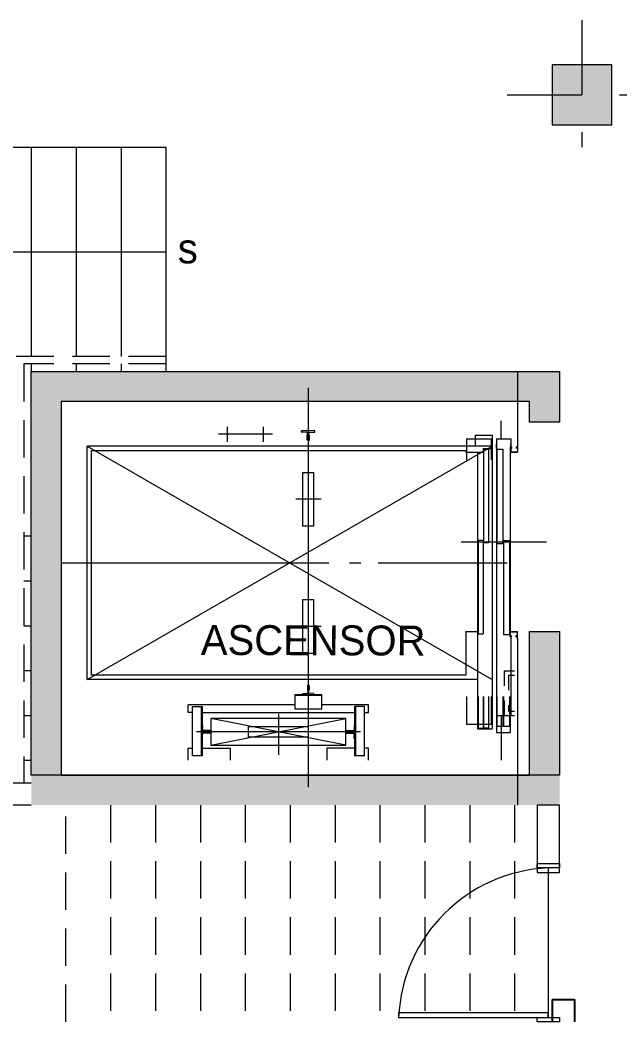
# Model space of a CAD drawing. Header units: metres. Extents: x 51 to 18146, y -212 to 18074.
# Drawn here: x 96.93 to 100.94, y 142.05 to 148.75 of the extents above; entities that cross this region are included whole.
import ezdxf

# ---------------------------------------------------------------- set-up
doc = ezdxf.new("R2010")
doc.units = ezdxf.units.M
for name, pattern in [('CENTERX2', [4, 2.5, -0.5, 0.5, -0.5]), ('DASHDOT', [1, 0.5, -0.25, 0, -0.25]), ('DASHED2', [0.375, 0.25, -0.125]), ('DASHEDX2', [1.5, 1, -0.5]), ('HIDDEN', [0.375, 0.25, -0.125]), ('PHANTOMX2', [5, 2.5, -0.5, 0.5, -0.5, 0.5, -0.5])]:
    doc.linetypes.add(name, pattern=pattern)
doc.layers.get('0').update_dxf_attribs({"color": 250})
for name, color, linetype, lineweight in [('P0 - Paredes', 250, 'Continuous', 20), ('P0 - Puertas', 250, 'Continuous', 13), ('Rebars', 252, 'Continuous', 5)]:
    doc.layers.add(name, color=color, linetype=linetype, lineweight=lineweight)
doc.layers.add('PA', color=7, linetype='Continuous')
doc.layers.get('0').freeze()
doc.styles.add('CENTURY GOTHIC', font='GOTHIC.TTF')

# ---------------------------------------------------------------- blocks, each defined once
blk = doc.blocks.new('-COL30-')
at = {"true_color": 0x636466}
h = blk.add_hatch(color=251, dxfattribs=at)
h.dxf.hatch_style = 1
h.paths.add_polyline_path([(-0.1999999999710837, 0.1999999998887602), (-0.1999999999710837, -0.200000000115196), (0.200000000032844, -0.200000000115196), (0.2000000000328441, 0.19999999988876)])
at = {"color": 0}
blk.add_lwpolyline([(-0.1999999999710837, 0.1999999998887602), (-0.1999999999710837, -0.200000000115196), (0.200000000032844, -0.200000000115196), (0.2000000000328441, 0.19999999988876)], close=True, dxfattribs=at)
blk = doc.blocks.new('-EJ-')
at = {"color": 0, "linetype": 'DASHDOT'}
for p, q in [((-0.3535580161606049, 0.3535580161678808), (0.3535531956677005, -0.3535531956749764)), ((-0.3535549146308767, -0.3535549146345147), (0.3535535659266316, 0.3535535659302695))]:
    blk.add_line(p, q, dxfattribs=at)
blk = doc.blocks.new('*U242')
for points in [[(-0.1700000015995462, 1.075000000596046), (-0.1699999996204857, 0.0750000011175871), (-0.1399999995925459, 0.0750000011175872), (-0.1400000007566992, 1.075000002458691)], [(-0.1700000000861468, 1e-16), (-0.1999999996484252, 1e-16), (-0.2000000006961633, 0.1499999966472388), (-0.1700000013667156, 0.1500000003725291)], [(0.8600000002351597, 1.8626455e-09), (0.8300000002072199, 3e-16), (0.8299999990430661, 0.1499999985098842), (0.8599999988381751, 0.1499999985098842)]]:
    blk.add_lwpolyline(points, close=True)
blk.add_arc((-0.2147378942158304, 0.0302621087428438), 1.045695340698735, 2.45202891882914, 87.5479712191086)

msp = doc.modelspace()

# ---------------------------------------------------------------- hatches: boundary and pattern name
at = {"layer": 'Rebars', "true_color": 0x636466}
h = msp.add_hatch(color=251, dxfattribs=at)
h.dxf.hatch_style = 1
h.paths.add_polyline_path([(97.0040493703647, 146.3965443716204), (97.00404942251878, 143.4965443881607), (100.5340493862791, 143.4965444347119), (100.53404936579, 144.6565444180524), (100.3340493684126, 144.6565444143271), (100.3340493805273, 143.6965444265163), (97.20404941710964, 143.6965443874156), (97.20404937519267, 146.1965443761206), (100.3340493376864, 146.1965444357252), (100.3340493395491, 146.0565444351292), (100.5340496616079, 146.0565444649315), (100.5340496560199, 146.3965444629049)])

# ---------------------------------------------------------------- linework, layer by layer
at = {"layer": 'P0 - Paredes', "transparency": 33554687}
for points in [[(95.3040533062829, 144.5465386571145), (95.30405308397248, 148.5865388910925), (95.45405355243518, 148.5865388910925), (95.45405396907165, 143.6465394884801), (97.00404936817422, 143.6465396984672)], [(97.00404936817422, 143.4965397688901), (95.4540539773418, 143.496539558903), (95.45405391232804, 142.0465389560914), (95.30405344388024, 142.0465389560914), (95.30405331455304, 144.3965385748005)]]:
    msp.add_lwpolyline(points, dxfattribs=at)
at = {"layer": 'P0 - Paredes'}
msp.add_lwpolyline([(100.5340506212575, 143.0465396950102), (100.5340493860556, 143.4965396663403), (100.3840494564636, 143.4965396663403), (100.3840506916804, 143.0465396950102)], close=True, dxfattribs=at)
at = {"layer": 'PA', "color": 0}
for p, q in [((100.4840491006144, 142.1965384083737), (100.4840491006143, 142.0465384084523)), ((100.4840491006134, 142.1965384083737), (100.6340491006134, 142.1965384083737)), ((100.6340491006144, 142.1965384083736), (100.6340491006143, 142.0465384084523))]:
    msp.add_line(p, q, dxfattribs=at)
at = {"layer": 'Rebars'}
for p, q in [((95.60405051523581, 147.8965397820031), (97.90405044928328, 147.8965398192561)), ((97.00404918488722, 147.8965384117051), (97.00404924076658, 146.4965383871779)), ((97.30404919020692, 147.8965384172782), (97.30404923777142, 146.4965383946284)), ((97.60404919013241, 147.8965384191557), (97.60404923774162, 146.496538402079)), ((97.90404919016221, 147.8965384266063), (97.90404923777145, 146.4964802987262)), ((97.00404923704127, 146.4465383901581), (97.00404924076658, 146.3965383875653)), ((97.30404923777142, 146.4465383938834), (97.30404923777142, 146.3965383931383)), ((97.60404923948506, 146.446538401334), (97.6040492411689, 146.3965384043142)), ((97.90404923935095, 146.4465384069368), (97.90404924109438, 146.396538409917)), ((99.97102014820138, 145.9715590435549), (100.0830201460705, 145.9715590621814)), ((99.97102014820138, 145.9715590435549), (99.9710201575146, 145.8975590444788)), ((100.0830201460705, 145.9715590621814), (100.0830204496816, 144.0065590624496)), ((100.0830214051916, 145.9715604548311), (100.0830217088027, 144.0065604550993)), ((100.1130201491103, 145.9465590674266), (100.2090201499448, 145.9465590804502)), ((100.1130201491103, 145.9465590674266), (100.113020434095, 144.0965590660259)), ((100.1130214082314, 145.9465604600763), (100.1130216932161, 144.0965604586756)), ((100.2090201499448, 145.9465590804502), (100.2090201667086, 145.8581590797588)), ((99.90702016378799, 145.8665590338096), (99.90702016378799, 145.856559034048)), ((100.0230201604501, 145.8815590511843), (100.0830201609717, 145.8815590623602)), ((100.0230201604501, 145.8815590511843), (100.0230201641754, 145.8565590526744)), ((100.0270201611058, 145.8765590522274), (100.059020160763, 145.8765590578004)), ((100.0270201611058, 145.8765590522274), (100.0270202561007, 145.2515590522572)), ((100.0270214202268, 145.8765604448771), (100.0270215152217, 145.2515604449069)), ((100.059020160763, 145.8765590578004), (100.0590202594832, 145.2515590559825)), ((100.0590214198841, 145.8765604504502), (100.0590215186043, 145.2515604486322)), ((100.1160201626406, 145.8765590671285), (100.1560201598839, 145.8765590727016)), ((100.1160201626406, 145.8765590671285), (100.1160202576355, 145.2465590663239)), ((100.1160214217616, 145.8765604597783), (100.1160215167565, 145.2465604589737)), ((100.1560201598839, 145.8765590727016), (100.1560202586041, 145.2465590719267)), ((100.1560214190049, 145.8765604653513), (100.1560215177251, 145.2465604645765)), ((100.2540469629899, 145.9018009021565), (100.2540201629088, 145.8665590878412)), ((99.90702016378799, 145.856559034048), (99.9870201638625, 145.8565590470716)), ((99.9870201638625, 145.8565590470716), (99.9870204488472, 144.0065590456709)), ((99.9870201638625, 145.8565590470716), (100.0230201641754, 145.8565590526744)), ((99.98702142298355, 145.8565604397213), (99.98702170796827, 144.0065604383207)), ((100.2040201640264, 145.8565590805992), (100.2040203484283, 144.6565590795561)), ((100.2040214231474, 145.8565604732489), (100.2040216075493, 144.6565604722058)), ((98.94102021410922, 145.5415588855728), (98.77167187177994, 145.5415588576182)), ((96.95404925311962, 145.2965285029396), (97.00404925945261, 145.2965284992143)), ((96.95405051224068, 145.2965298955893), (97.00405051857368, 145.296529891864)), ((99.87570988859098, 145.2565590288624), (100.4467409258769, 145.2565354906007)), ((99.87571114771202, 145.2565604215121), (100.4467421849979, 145.2565368832505)), ((99.99102025578777, 145.2665590454027), (99.99102035078266, 144.6415590454325)), ((100.023020255445, 145.2665590509757), (99.99102025578777, 145.2665590454027)), ((99.99102151490882, 145.2665604380524), (99.99102160990373, 144.6415604380822)), ((100.0230215145661, 145.2665604436255), (99.99102151490882, 145.2665604380524)), ((100.023020255445, 145.2665590509757), (100.0230203504399, 144.6415590510055)), ((100.0230215145661, 145.2665604436255), (100.023021609561, 144.6415604436552)), ((100.1600202555344, 145.2665590714797), (100.2000202546404, 145.2665590789303)), ((100.1600202555344, 145.2665590714797), (100.160020352392, 144.6365590725526)), ((100.1600215146555, 145.2665604641294), (100.2000215137614, 145.26656047158)), ((100.1600215146555, 145.2665604641294), (100.160021611513, 144.6365604652023)), ((100.2000202546404, 145.2665590789303), (100.2000203514979, 144.6365590781256)), ((100.2000215137614, 145.26656047158), (100.200021610619, 144.6365604707754)), ((100.0590202594832, 145.2515590559825), (100.0270202561007, 145.2515590522572)), ((100.0590215186043, 145.2515604486322), (100.0270215152217, 145.2515604449069)), ((100.1160202576355, 145.2465590663239), (100.1560202586041, 145.2465590719267)), ((100.1160215167565, 145.2465604589737), (100.1560215177251, 145.2465604645765)), ((99.12972326867143, 145.1165589146301), (99.20636044172804, 145.1165589258059)), ((99.1297245277925, 145.1165603072798), (99.20636170084909, 145.1165603184557)), ((96.95404926243285, 144.9965284984692), (97.0040492631779, 144.9965284984692)), ((96.95405052155392, 144.996529891119), (97.00405052229895, 144.996529891119)), ((98.94102034449439, 144.6915588859901), (98.7716720021651, 144.691558859913)), ((98.94102160361544, 144.6915602786398), (98.77167326128617, 144.6915602525628)), ((99.90702034818987, 144.6565590329751), (99.98702034826437, 144.6565590460285)), ((99.90702034818987, 144.6565590329751), (99.90702039289334, 144.366559033899)), ((99.90702160731092, 144.6565604256248), (99.98702160738544, 144.6565604386782)), ((99.90702160731092, 144.6565604256248), (99.9070216520144, 144.3665604265487)), ((99.99102035078266, 144.6415590454325), (100.0230203504399, 144.6415590510055)), ((99.99102160990373, 144.6415604380822), (100.023021609561, 144.6415604436552)), ((100.160020352392, 144.6365590725526), (100.2000203514979, 144.6365590781256)), ((100.160021611513, 144.6365604652023), (100.200021610619, 144.6365604707754)), ((100.2090203529731, 144.6215590794071), (100.2090204367922, 144.096559080927)), ((100.2090216120942, 144.6215604720569), (100.2090216959132, 144.0965604735768)), ((100.254047162293, 144.6112701088473), (100.2540203491733, 144.6465590872153)), ((100.254048421414, 144.611271501497), (100.2540216082944, 144.6465604798651)), ((99.99102041597524, 144.2235590476975), (99.99102044764022, 144.0115590465054)), ((99.9910216750963, 144.2235604403472), (99.99102170676127, 144.0115604391551)), ((100.0230204137698, 144.2235590514227), (100.0230204472975, 144.0115590520784)), ((100.0230216728909, 144.2235604440725), (100.0230217064185, 144.0115604447281)), ((100.0270204144255, 144.2235590533003), (100.0270204479531, 144.0115590520784)), ((100.0270216735466, 144.22356044595), (100.0270217070742, 144.0115604447281)), ((100.0590204159454, 144.223559055148), (100.0590204457477, 144.0115590576812)), ((100.0590216750665, 144.2235604477978), (100.0590217048688, 144.011560450331)), ((100.1128307814286, 144.2235590644761), (100.1128308205441, 143.9815590657875)), ((100.1128320405496, 144.2235604571259), (100.1128320796652, 143.9815604584372)), ((100.1160204140977, 144.2235590663239), (100.1160204457626, 144.0235590670988)), ((100.1160216732187, 144.2235604589736), (100.1160217048837, 144.0235604597485)), ((100.1560204150663, 144.2235590719267), (100.1560204467312, 144.023559070824)), ((100.1560216741873, 144.2235604645765), (100.1560217058523, 144.0235604634738)), ((100.1600204157219, 144.2235590719267), (100.1600204455242, 144.0235590726718)), ((100.160021674843, 144.2235604645765), (100.1600217046453, 144.0235604653215)), ((100.2000204148278, 144.2235590793773), (100.2000204464928, 144.0235590782746)), ((100.2000216739489, 144.2235604720271), (100.2000217056139, 144.0235604709244)), ((100.2050204156474, 144.2235590812251), (100.2050204529003, 143.9815590788409)), ((100.2050216747685, 144.2235604738748), (100.2050217120213, 143.9815604714906)), ((98.65502043360333, 144.1059677392825), (98.65502047644416, 143.8333859831675)), ((98.65502169272438, 144.1059691319322), (98.65502173556521, 143.8333873758173)), ((100.113020434095, 144.0965590660259), (100.2090204367922, 144.096559080927)), ((100.1130216932161, 144.0965604586756), (100.2090216959132, 144.0965604735768)), ((99.9870204488472, 144.0065590456709), (100.0830204496816, 144.0065590624496)), ((99.98702170796827, 144.0065604383207), (100.0830217088027, 144.0065604550993)), ((99.99102044764022, 144.0115590465054), (100.0230204472975, 144.0115590520784)), ((99.99102170676127, 144.0115604391551), (100.0230217064185, 144.0115604447281)), ((100.0590204457477, 144.0115590576812), (100.0270204479531, 144.0115590520784)), ((100.0590217048688, 144.011560450331), (100.0270217070742, 144.0115604447281)), ((100.1160204457626, 144.0235590670988), (100.1560204467312, 144.023559070824)), ((100.1160217048837, 144.0235604597485), (100.1560217058523, 144.0235604634738)), ((100.1600204455242, 144.0235590726718), (100.2000204464928, 144.0235590782746)), ((100.1600217046453, 144.0235604653215), (100.2000217056139, 144.0235604709244)), ((100.4590493886308, 143.0765383036121), (100.4590496793822, 142.0765383017942)), ((100.4590506477518, 143.0765396962619), (100.4590509385033, 142.0765396944439))]:
    msp.add_line(p, q, dxfattribs=at)
at = {"layer": 'Rebars', "linetype": 'HIDDEN', "transparency": 33554687}
for p, q in [((97.90404923771182, 146.4965384058043), (96.90404923741382, 146.4965383890554)), ((97.90404923771182, 146.4965384058043), (97.90404924329977, 146.4465384087845)), ((97.90404924329977, 146.4465384087845), (96.9540492400215, 146.4465383901581)), ((96.9540492400215, 146.4465383901581), (96.95404929123681, 143.646538389562)), ((96.95405049914255, 146.4465397828078), (96.95405055035783, 143.6465397822118))]:
    msp.add_line(p, q, dxfattribs=at)
at = {"layer": 'Rebars', "ltscale": 0.1}
for p, q in [((100.2540469070659, 146.3965291134402), (100.2540469629899, 145.9018009021565)), ((98.855021373467, 146.2865602643049), (98.85502175158396, 143.616560266391)), ((98.31502015437044, 145.9265587903246), (98.31502013946931, 146.0265587899371)), ((98.55502015457908, 145.9265588257297), (98.55502013781528, 146.0265588253423)), ((98.61502014578738, 145.9765588376209), (98.25502014639834, 145.9765587817415)), ((97.3770469635711, 145.897558644025), (100.0830203975276, 144.3355590604826)), ((97.37704720571497, 144.3355586450979), (100.083020159109, 145.8975590612575)), ((97.37704822269217, 145.8975600366747), (100.0830216566486, 144.3355604531324)), ((97.37704846483604, 144.3355600377476), (100.0830214182301, 145.8975604539072)), ((97.20140006616572, 145.1165586184844), (98.99270455270864, 145.1165588922783)), ((97.20140132528678, 145.1165600111341), (98.99270581182974, 145.1165602849281)), ((99.32277325829725, 145.1165589444324), (100.1840470837787, 145.1165354956075)), ((99.3227745174183, 145.1165603370822), (100.1840483428998, 145.1165368882573)), ((100.254047162293, 144.6112701088473), (100.2540473187552, 143.4965291206523)), ((100.254048421414, 144.611271501497), (100.2540485778762, 143.4965305133021)), ((99.10502172549204, 143.8965603029585), (98.20502169722452, 144.0765601648247)), ((98.2050217251642, 143.8965601651227), (99.10502169755236, 144.0765603026605)), ((99.20347469400004, 143.9865603195584), (98.1075746930553, 143.9865601500726))]:
    msp.add_line(p, q, dxfattribs=at)
at = {"layer": 'Rebars', "linetype": 'Continuous', "ltscale": 2}
for p, q in [((100.1430201521651, 145.9465590692743), (100.143020131676, 146.0665590703174)), ((98.89952014304558, 145.9985588803574), (98.81052014337342, 145.9985588654562)), ((98.81052014337342, 145.9934508815094), (98.81052014337342, 145.9985588654562)), ((98.89952014304558, 145.9934508945331), (98.89952014304558, 145.9985588803574)), ((98.84655704268674, 145.9880674533233), (98.81330496923486, 145.9904586072549)), ((98.84708015167575, 145.9375588703736), (98.84708014795045, 145.9699588711842)), ((98.8480801537023, 145.9365588701948), (98.84708015167575, 145.9375588703736)), ((98.86196015134315, 145.9365588720723), (98.8480801537023, 145.9365588701948)), ((98.85027014756064, 145.9738759990319), (98.85027014383535, 145.984077754943)), ((98.8597701444612, 145.9738760027572), (98.85977014632384, 145.9840777586683)), ((98.86196015134315, 145.9365588720723), (98.86296015150705, 145.9375588740989)), ((98.86296015150705, 145.9375588740989), (98.86296014778176, 145.9699588711842)), ((98.8634832455949, 145.988067455171), (98.89673531718412, 145.990458622156)), ((100.083020159109, 145.8975590612575), (97.3770469635711, 145.897558644025)), ((97.37704846483604, 144.3355600377476), (97.37704822269217, 145.8975600366747)), ((99.90702016378799, 145.8665590338096), (97.4070469684736, 145.8665586482569)), ((97.40704845856264, 144.3665600428438), (97.40704822759464, 145.8665600409067)), ((99.98702039855579, 144.3355590474292), (97.37704720571497, 144.3355586450979)), ((99.98702165767685, 144.335560440079), (97.37704846483604, 144.3355600377476)), ((99.90702039289334, 144.366559033899), (97.4070471994416, 144.3665586501941)), ((99.9070216520144, 144.3665604265487), (97.40704845856264, 144.3665600428438)), ((98.94502167318898, 144.2345602801001), (98.76502167163923, 144.2345602521753)), ((98.76502167163923, 144.2345602521753), (98.76502168840302, 144.1415602518177)), ((98.94502167318898, 144.2285602791166), (98.76502167536452, 144.2285602511919)), ((98.94502168622748, 144.1415602797723), (98.94502167318898, 144.2345602801001)), ((98.7650216828151, 144.1665602503276), (98.05202168332174, 144.1665601422942)), ((98.05202169263497, 144.1165601415491), (98.05202168332174, 144.1665601422942)), ((98.08062168502941, 144.1565601443803), (98.14562168450787, 144.1565601555562)), ((98.08062173718346, 143.8265601461983), (98.08062168502941, 144.1565601443803)), ((98.13962168538704, 144.1565601555562), (98.13962173567846, 143.8265601554966)), ((98.14502168552713, 144.1565601555562), (98.14502173395589, 143.8265601554966)), ((98.76502168840302, 144.1415602518177), (98.94502168622748, 144.1415602797723)), ((99.25802168163791, 144.1665603285587), (98.94502168436483, 144.1665602801299)), ((99.23002168449894, 144.1565603231943), (99.16502168503538, 144.1565603120184)), ((99.16502168503538, 144.1565603120184), (99.1650217353268, 143.8265603119588)), ((99.17102168414132, 144.1565603120184), (99.17102173629537, 143.8265603138363)), ((99.23002173479036, 143.8265603231347), (99.23002168449894, 144.1565603231943)), ((99.25802169095113, 144.1165603278136), (99.25802168163791, 144.1665603285587)), ((98.08062169061733, 144.1165601452744), (98.05202169263497, 144.1165601415491)), ((98.14502169111506, 144.1165601546025), (99.16502169062333, 144.1165603129124)), ((100.1430204352871, 144.0965590697512), (100.1430204818533, 143.7965590690061)), ((100.1430216944082, 144.0965604624009), (100.1430217409743, 143.7965604616558)), ((98.05202172616258, 143.8765601413405), (98.08062172787025, 143.8765601450658)), ((98.05202174106375, 143.7965601412809), (98.05202172616258, 143.8765601413405)), ((98.1450217302306, 143.8765601562417), (98.33202172920242, 143.8765601841962)), ((98.33202172920242, 143.8765601841962), (98.33202174224094, 143.7965601859844)), ((99.16502172787624, 143.8765603127039), (98.97802172702686, 143.8765602847791)), ((98.97802172702686, 143.8765602847791), (98.97802174006537, 143.7965602847194)), ((99.25802172820404, 143.8765603257573), (99.22942172649637, 143.876560322032)), ((99.25802174124257, 143.7965603275454), (99.25802172820404, 143.8765603257573))]:
    msp.add_line(p, q, dxfattribs=at)
at = {"layer": 'Rebars', "ltscale": 0.5}
for p, q in [((99.9130201498703, 145.9465590338989), (100.0780201508389, 145.946559059976)), ((99.9130201498703, 145.9465590338989), (99.91302017222205, 145.8059972446247)), ((100.0780201508389, 145.946559059976), (100.0780201731906, 145.8059972707018)), ((99.91302041622858, 144.2235590346738), (99.91302044416825, 144.0375590358659)), ((99.91302167534963, 144.2235604273236), (99.9130217032893, 144.0375604285157)), ((100.0780204153345, 144.2235590607509), (100.0780204432741, 144.037559061943)), ((100.0780216744555, 144.2235604534006), (100.0780217023952, 144.0375604545927)), ((99.91302044416825, 144.0375590358659), (100.0780204432741, 144.037559061943)), ((99.9130217032893, 144.0375604285157), (100.0780217023952, 144.0375604545927))]:
    msp.add_line(p, q, dxfattribs=at)
at = {"layer": 'Rebars', "ltscale": 2}
for p, q in [((100.1130201584236, 145.8815590660855), (100.1130201546983, 145.9115590654)), ((100.2040201603011, 145.8915590789005), (100.2040201640264, 145.8565590805992)), ((100.2040201603011, 145.8915590789005), (100.2040201640264, 145.8565590805992)), ((100.2040201603011, 145.8915590789005), (100.2140201600776, 145.8915590807482)), ((100.2056201594458, 145.8899590797409), (100.2056201650337, 145.8581590797588)), ((100.2056201594458, 145.8899590797409), (100.2124201590703, 145.8899590816184)), ((100.2056201594458, 145.8899590797409), (100.2056201650337, 145.8581590797588)), ((100.2056201594458, 145.8899590797409), (100.2124201590703, 145.8899590816184)), ((100.2090201573954, 145.8965590797051), (100.2090201555327, 145.9115590803012)), ((100.2124201590703, 145.8899590816184), (100.2124201590703, 145.8815590809866)), ((100.2124201590703, 145.8899590816184), (100.2124201590703, 145.8815590809866)), ((100.2124201590703, 145.8815590809866), (100.2140201619402, 145.8815590809866)), ((100.2124201590703, 145.8815590809866), (100.2140201619402, 145.8815590809866)), ((100.2140201600776, 145.8915590807482), (100.2140201619402, 145.8815590809866)), ((100.2140201600776, 145.8915590807482), (100.2140201619402, 145.8815590809866)), ((100.244020159407, 145.8915590844735), (100.2540201573209, 145.8915590863511)), ((100.244020159407, 145.8915590844735), (100.2540201573209, 145.8915590863511)), ((100.244020159407, 145.8915590844735), (100.244020159407, 145.8815590847119)), ((100.244020159407, 145.8915590844735), (100.244020159407, 145.8815590847119)), ((100.2456201585517, 145.8899590853437), (100.2456201604144, 145.8815590865597)), ((100.2456201585517, 145.8899590853437), (100.2524201600388, 145.8899590871915)), ((100.2456201585517, 145.8899590853437), (100.2456201604144, 145.8815590865597)), ((100.2456201585517, 145.8899590853437), (100.2524201600388, 145.8899590871915)), ((100.2524201600388, 145.8899590871915), (100.2524201637641, 145.8581590872094)), ((100.2524201600388, 145.8899590871915), (100.2524201637641, 145.8581590872094)), ((100.2540201573209, 145.8915590863511), (100.2540201629088, 145.856559086202)), ((100.2540201573209, 145.8915590863511), (100.2540201629088, 145.856559086202)), ((100.2040201640264, 145.8565590805992), (100.2540201629088, 145.856559086202)), ((100.2040201640264, 145.8565590805992), (100.2540201629088, 145.856559086202)), ((100.2056201650337, 145.8581590797588), (100.2524201637641, 145.8581590872094)), ((100.2056201650337, 145.8581590797588), (100.2524201637641, 145.8581590872094)), ((100.2040203484283, 144.6565590795561), (100.2540203491733, 144.6565590870067)), ((100.2040203484283, 144.6565590795561), (100.2540203491733, 144.6565590870067)), ((100.2040203540162, 144.6215590794071), (100.2040203484283, 144.6565590795561)), ((100.2040203540162, 144.6215590794071), (100.2040203484283, 144.6565590795561)), ((100.2040216075493, 144.6565604722058), (100.2540216082944, 144.6565604796564)), ((100.2040216075493, 144.6565604722058), (100.2540216082944, 144.6565604796564)), ((100.2040216131373, 144.6215604720569), (100.2040216075493, 144.6565604722058)), ((100.2040216131373, 144.6215604720569), (100.2040216075493, 144.6565604722058)), ((100.2056203475729, 144.6549590803965), (100.2524203500287, 144.6549590859994)), ((100.2056203475729, 144.6549590803965), (100.2524203500287, 144.6549590859994)), ((100.2056203512982, 144.6231590804145), (100.2056203475729, 144.6549590803965)), ((100.2056203512982, 144.6231590804145), (100.2056203475729, 144.6549590803965)), ((100.205621606694, 144.6549604730463), (100.2524216091497, 144.6549604786491)), ((100.205621606694, 144.6549604730463), (100.2524216091497, 144.6549604786491)), ((100.2056216104193, 144.6231604730642), (100.205621606694, 144.6549604730463)), ((100.2056216104193, 144.6231604730642), (100.205621606694, 144.6549604730463)), ((100.2524203537539, 144.623159087865), (100.2524203500287, 144.6549590859994)), ((100.2524203537539, 144.623159087865), (100.2524203500287, 144.6549590859994)), ((100.252421612875, 144.6231604805148), (100.2524216091497, 144.6549604786491)), ((100.252421612875, 144.6231604805148), (100.2524216091497, 144.6549604786491)), ((100.2540203528986, 144.6215590868577), (100.2540203491733, 144.6565590870067)), ((100.2540203528986, 144.6215590868577), (100.2540203491733, 144.6565590870067)), ((100.2540216120197, 144.6215604795074), (100.2540216082944, 144.6565604796564)), ((100.2540216120197, 144.6215604795074), (100.2540216082944, 144.6565604796564)), ((100.2040203540162, 144.6215590794071), (100.2140203537927, 144.6215590812548)), ((100.2040203540162, 144.6215590794071), (100.2140203537927, 144.6215590812548)), ((100.2040216131373, 144.6215604720569), (100.2140216129137, 144.6215604739046)), ((100.2040216131373, 144.6215604720569), (100.2140216129137, 144.6215604739046)), ((100.2056203512982, 144.6231590804145), (100.2124203527854, 144.6231590804145)), ((100.2056203512982, 144.6231590804145), (100.2124203527854, 144.6231590804145)), ((100.2056216104193, 144.6231604730642), (100.2124216119064, 144.6231604730642)), ((100.2056216104193, 144.6231604730642), (100.2124216119064, 144.6231604730642)), ((100.2124203527854, 144.6231590804145), (100.2124203527854, 144.6315590810463)), ((100.2124203527854, 144.6315590810463), (100.21402035193, 144.6315590810463)), ((100.2124203527854, 144.6231590804145), (100.2124203527854, 144.6315590810463)), ((100.2124203527854, 144.6315590810463), (100.21402035193, 144.6315590810463)), ((100.2124216119064, 144.6231604730642), (100.2124216119064, 144.631560473696)), ((100.2124216119064, 144.631560473696), (100.2140216110511, 144.631560473696)), ((100.2124216119064, 144.6231604730642), (100.2124216119064, 144.631560473696)), ((100.2124216119064, 144.631560473696), (100.2140216110511, 144.631560473696)), ((100.2140203537927, 144.6215590812548), (100.21402035193, 144.6315590810463)), ((100.2140203537927, 144.6215590812548), (100.21402035193, 144.6315590810463)), ((100.2140216129137, 144.6215604739046), (100.2140216110511, 144.631560473696)), ((100.2140216129137, 144.6215604739046), (100.2140216110511, 144.631560473696)), ((100.2440203531221, 144.6315590847715), (100.2456203522668, 144.6315590847715)), ((100.2440203531221, 144.6215590868577), (100.2440203531221, 144.6315590847715)), ((100.2440203531221, 144.6315590847715), (100.2456203522668, 144.6315590847715)), ((100.2440203531221, 144.6215590868577), (100.2440203531221, 144.6315590847715)), ((100.2440203531221, 144.6215590868577), (100.2540203528986, 144.6215590868577)), ((100.2440203531221, 144.6215590868577), (100.2540203528986, 144.6215590868577)), ((100.2440216122432, 144.6315604774213), (100.2456216113879, 144.6315604774213)), ((100.2440216122432, 144.6215604795074), (100.2440216122432, 144.6315604774213)), ((100.2440216122432, 144.6315604774213), (100.2456216113879, 144.6315604774213)), ((100.2440216122432, 144.6215604795074), (100.2440216122432, 144.6315604774213)), ((100.2440216122432, 144.6215604795074), (100.2540216120197, 144.6215604795074)), ((100.2440216122432, 144.6215604795074), (100.2540216120197, 144.6215604795074)), ((100.2456203541294, 144.6231590841397), (100.2456203522668, 144.6315590847715)), ((100.2456203541294, 144.6231590841397), (100.2456203522668, 144.6315590847715)), ((100.2456203541294, 144.6231590841397), (100.2524203537539, 144.623159087865)), ((100.2456203541294, 144.6231590841397), (100.2524203537539, 144.623159087865)), ((100.2456216132505, 144.6231604767895), (100.2456216113879, 144.6315604774213)), ((100.2456216132505, 144.6231604767895), (100.2456216113879, 144.6315604774213)), ((100.2456216132505, 144.6231604767895), (100.252421612875, 144.6231604805148)), ((100.2456216132505, 144.6231604767895), (100.252421612875, 144.6231604805148))]:
    msp.add_line(p, q, dxfattribs=at)
at = {"layer": 'Rebars', "linetype": 'DASHED2'}
for p, q in [((96.95404926615815, 144.6965285014793), (97.00404927062849, 144.696528497754)), ((96.9540505252792, 144.696529894129), (97.00405052974955, 144.6965298904037)), ((96.95404926988343, 144.3965285007342), (97.00404927435378, 144.3965285007342)), ((96.95405052900449, 144.396529893384), (97.00405053347484, 144.396529893384)), ((96.95404928105928, 144.096528500019), (97.00404927807907, 144.0965285018667)), ((96.95405054018038, 144.0965298926687), (97.00405053720013, 144.0965298945165)), ((96.95404928105928, 143.7965284992739), (97.00404928552965, 143.7965284992739)), ((96.95405054018038, 143.7965298919237), (97.00405054465072, 143.7965298919237)), ((97.23405143496528, 142.0465392406142), (97.2340514477058, 143.4965298818803)), ((97.53405144471066, 143.4965298893309), (97.53405143377319, 142.0465392871952)), ((97.83405144916608, 143.4965298930561), (97.83405143286421, 142.0465393318987)), ((98.13405144617096, 143.4965299005067), (98.1340514335944, 142.0465393803275)), ((98.43405144131317, 143.496529904232), (98.43405143398181, 142.0465394231534)), ((98.73405144576864, 143.4965299079573), (98.73405143483119, 142.0465394715822)), ((99.03405144649878, 143.4965299172556), (99.03405143562094, 142.0465395181632)), ((99.33405144350365, 143.4965299228585), (99.33405143436923, 142.0465395609891)), ((99.6340514479591, 143.4965299265837), (99.63405143341556, 142.0465396075702)), ((99.93405144496396, 143.496529930309), (99.93405143588915, 142.0465396522736)), ((100.2340514494194, 143.4965299396074), (100.2340514349951, 142.0465396988249))]:
    msp.add_line(p, q, dxfattribs=at)
at = {"layer": 'Rebars', "linetype": 'DASHEDX2'}
for p, q in [((100.1640203903005, 144.3947872423216), (100.2340203905985, 144.3947872534975)), ((100.1640216494216, 144.3947886349714), (100.2340216497196, 144.3947886461472)), ((100.1940203933553, 144.3647872467026), (100.2340203924612, 144.3647872523054)), ((100.1940216524763, 144.3647886393523), (100.2340216515822, 144.3647886449552)), ((100.1940204287455, 144.1247832473799), (100.2340204315767, 144.1247832529828)), ((100.1940216878666, 144.1247846400296), (100.2340216906978, 144.1247846456325)), ((100.164020435004, 144.0947832424923), (100.234020435302, 144.0947832536682)), ((100.1640216941251, 144.0947846351421), (100.2340216944231, 144.0947846463179))]:
    msp.add_line(p, q, dxfattribs=at)
at = {"layer": 'Rebars', "linetype": 'DASHEDX2', "ltscale": 0.1}
for p, q in [((100.1640203903005, 144.3947872423216), (100.164020435004, 144.0947832424923)), ((100.1640216494216, 144.3947886349714), (100.1640216941251, 144.0947846351421)), ((100.1940203933553, 144.3647872467026), (100.1940204287455, 144.1247832473799)), ((100.1940216524763, 144.3647886393523), (100.1940216878666, 144.1247846400296))]:
    msp.add_line(p, q, dxfattribs=at)
at = {"layer": 'Rebars', "linetype": 'Continuous'}
for p, q in [((98.85002166274325, 144.2955602640367), (98.85002166716889, 144.2665602648711)), ((98.85102166256443, 144.2965602641856), (98.85502166257935, 144.2965602641856)), ((98.85296166785194, 144.2624395256793), (98.85296166993811, 144.2486602654612)), ((98.85902166259423, 144.2965602660632), (98.85502166257935, 144.2965602641856)), ((98.85708166784183, 144.2624395256793), (98.85708166994289, 144.2486602654612)), ((98.86002166275814, 144.2955602658844), (98.86002166718379, 144.2665602648711)), ((98.81752041296522, 144.2345588669762), (98.85502041299503, 144.2345588725492)), ((98.8175216713263, 144.2395602585828), (98.81752167208627, 144.2345602596259)), ((98.81752167208627, 144.2345602596259), (98.85502167211607, 144.2345602651989)), ((98.8205216708942, 144.2425602590597), (98.84996167038516, 144.2456602649844)), ((98.89252041298012, 144.234558878152), (98.85502041299503, 144.2345588725492)), ((98.89252167210115, 144.2345602708018), (98.85502167211607, 144.2345602651989)), ((98.88952167084948, 144.2425602702355), (98.86008167037502, 144.2456602649844)), ((98.89252167134121, 144.2395602716064), (98.89252167210115, 144.2345602708018)), ((98.14822170430556, 144.0300601562714), (98.1450217060162, 144.0300601562714)), ((98.1450217060162, 144.0300601562714), (98.14502170787885, 144.0009601554131)), ((98.14822170430556, 144.0300601562714), (98.14822170803085, 144.0009601572609)), ((98.19882171148195, 143.9947601640677), (98.15442171053724, 143.9947601566172)), ((98.19882170961932, 143.9915601639306), (98.15442171053724, 143.9915601583278)), ((98.20182171011103, 143.9885601653015), (98.20182171011103, 143.9845601646459)), ((98.20502171212568, 143.9885601653015), (98.20502171212568, 143.9845601646459)), ((99.1050204511718, 143.9885589104875), (99.10502045181254, 143.9845589098319)), ((99.10502171029285, 143.9885603031373), (99.1050217109336, 143.9845603024816)), ((99.10822045120457, 143.9885589104875), (99.10822045178571, 143.9845589116796)), ((99.10822171032564, 143.9885603031373), (99.10822171090678, 143.9845603043294)), ((99.1112204502509, 143.9947589111313), (99.15562045025688, 143.9947589185819)), ((99.11122170937197, 143.994760303781), (99.15562170937791, 143.9947603112316)), ((99.11122170983388, 143.9915603036141), (99.15562170983985, 143.9915603110647)), ((99.16182044479112, 144.0300589200839), (99.1650204448239, 144.0300589200839)), ((99.16182170391215, 144.0300603127336), (99.16502170394494, 144.0300603127336)), ((99.16182170391215, 144.0300603127336), (99.16182170839741, 144.0009603118753)), ((99.1650204448239, 144.0300589200839), (99.16502044924952, 144.0009589192256)), ((99.16502170394494, 144.0300603127336), (99.16502170837062, 144.0009603118753)), ((98.14502171719208, 143.9430601550496), (98.14502171532943, 143.9721601559079)), ((98.14822171734407, 143.9430601568973), (98.14502171719208, 143.9430601550496)), ((98.14822171734407, 143.9430601568973), (98.14822171361878, 143.9721601559079)), ((98.19882171148195, 143.9815601641393), (98.15442171053724, 143.9815601566887)), ((98.19882171334461, 143.9783601658499), (98.15442171239987, 143.9783601583993)), ((99.11122045227745, 143.9815589112028), (99.15562045223872, 143.9815589186534)), ((99.1112204527543, 143.9783589110359), (99.15562045276026, 143.9783589184865)), ((99.11122171139851, 143.9815603038526), (99.15562171135977, 143.9815603113031)), ((99.11122171187534, 143.9783603036857), (99.15562171188131, 143.9783603111362)), ((99.16182045817237, 143.943058918862), (99.161820453702, 143.9721589197203)), ((99.16182045817237, 143.943058918862), (99.16502045816046, 143.943058918862)), ((99.1618217172934, 143.9430603115118), (99.16182171282308, 143.97216031237)), ((99.1618217172934, 143.9430603115118), (99.16502171728149, 143.9430603115118)), ((99.16502045816046, 143.943058918862), (99.16502045367518, 143.9721589197203)), ((99.16502171728149, 143.9430603115118), (99.16502171279625, 143.97216031237))]:
    msp.add_line(p, q, dxfattribs=at)
at = {"layer": 'Rebars', "linetype": 'DASHEDX2', "ltscale": 2}
for p, q in [((99.23002169008689, 144.1165603222406), (99.25802169095113, 144.1165603278136)), ((98.14502173395589, 143.8265601554966), (98.08062173718346, 143.8265601461983)), ((99.23002173479036, 143.8265603231347), (99.1650217353268, 143.8265603119588))]:
    msp.add_line(p, q, dxfattribs=at)
at = {"layer": 'Rebars', "ltscale": 0.4}
for p, q in [((100.1130204527215, 143.9815590657875), (100.2050204529003, 143.9815590788409)), ((100.1130217118425, 143.9815604584372), (100.2050217120213, 143.9815604714906))]:
    msp.add_line(p, q, dxfattribs=at)
at = {"layer": 'Rebars'}
for points in [[(96.25405061592296, 143.6441033585226), (96.2540504407151, 147.1965397883511), (97.90405047314003, 147.1965398386574)], [(97.20404937333002, 146.1965443761206), (97.20404941617086, 143.6965443892634), (100.3340493809892, 143.696544443295), (100.3340493679507, 144.6565444292283), (100.53404936579, 144.6565444180524), (100.5340493825538, 143.6965444209432), (97.00404941879349, 143.6965443725145), (97.0040493703647, 146.3965443716204), (100.5340493359877, 146.3965444163239), (100.5340493434383, 146.0565444183504), (100.3340493404729, 146.0565444146252), (100.3340493367476, 146.1965444152212), (97.20404937333002, 146.1965443761206)]]:
    msp.add_lwpolyline(points, dxfattribs=at)
at = {"layer": 'Rebars', "linetype": 'PHANTOMX2'}
for points in [[(98.89102024130383, 145.3615588765427), (98.8190202406929, 145.3615588653668), (98.81902018481355, 145.7215588666185), (98.89102018542448, 145.7215588777944)], [(98.89102150042488, 145.3615602691924), (98.81902149981394, 145.3615602580166), (98.81902144393459, 145.7215602592683), (98.89102144454554, 145.7215602704442)], [(98.89102037355165, 144.5115588788375), (98.81902037107805, 144.5115588676616), (98.81902031519871, 144.8715588670358), (98.89102031580964, 144.8715588782116)], [(98.8910216326727, 144.5115602714872), (98.8190216301991, 144.5115602603114), (98.81902157431975, 144.8715602596855), (98.8910215749307, 144.8715602708614)], [(98.85502045707265, 143.9505588707312), (98.455020456715, 143.9505588111266), (98.45502044553915, 144.0225588117525), (98.85502044775943, 144.0225588713571)], [(98.8550217161937, 143.950560263381), (98.4550217158361, 143.9505602037764), (98.45502170466021, 144.0225602044022), (98.85502170688049, 144.0225602640069)]]:
    msp.add_lwpolyline(points, close=True, dxfattribs=at)
at = {"layer": 'Rebars', "linetype": 'Continuous', "ltscale": 2}
msp.add_lwpolyline([(99.10502172549204, 143.8965603029585), (99.10502169755236, 144.0765603026605), (98.20502169722452, 144.0765601648247), (98.2050217251642, 143.8965601651227)], close=True, dxfattribs=at)
at = {"layer": 'Rebars', "linetype": 'CENTERX2', "ltscale": 2}
for centre in [(98.31502014505723, 145.9765587891921), (98.5550201471285, 145.976558826445)]:
    msp.add_circle(centre, 0.002999999999855, dxfattribs=at)
at = {"layer": 'Rebars', "linetype": 'Continuous', "ltscale": 2}
for centre, radius, start, end in [((98.81352014386513, 145.9934508815094), 0.002999999999855, 180.0000087511798, 265.8869426909544), ((98.89652014255384, 145.9934508945331), 0.0029999999998551, 274.1130749678896, 8.7511798741e-06), ((98.84627014504234, 145.984077754943), 0.003999999999806, 8.7511798741e-06, 85.88694269095443), ((98.84627014690498, 145.9738759990319), 0.0039999999998067, 281.6831991606309, 8.7511798741e-06), ((98.86377014510195, 145.9840777586683), 0.0039999999998067, 94.1130749678896, 180.0000087511798), ((98.86377014510195, 145.9738760027572), 0.0039999999998063, 180.0000087511798, 258.3168183337828)]:
    msp.add_arc(centre, radius, start, end, dxfattribs=at)
at = {"layer": 'Rebars', "linetype": 'Continuous'}
for centre, radius, start, end in [((98.8510204036222, 144.2955588713869), 0.0009999999999517, 90.00001000536835, 180), ((98.85102166274324, 144.2955602640367), 0.0009999999999517, 90.00001000515991, 180), ((98.84774755124882, 144.2618286004221), 0.0052497847287889, 6.682687171798767, 64.33028565154675), ((98.86229578454926, 144.2618286041474), 0.0052497847287889, 115.669729376218, 173.3173131505572), ((98.8590204035924, 144.2955588732347), 0.0009999999999517, 0, 90.00001000536835), ((98.85902166271343, 144.2955602658844), 0.0009999999999517, 0, 90.00001000515991), ((98.8205216713561, 144.2395602604306), 0.002999999999855, 90.00001000515991, 180), ((98.84996166992323, 144.2486602636135), 0.002999999999855, 270.00001000516, 0), ((98.8600816699131, 144.2486602654612), 0.002999999999855, 180, 270.00001000516), ((98.88952167131141, 144.2395602697587), 0.002999999999855, 0, 90.00001000515991), ((98.15442170867458, 144.0009601572609), 0.0093999999995472, 179.9999808951471, 270.0000096049535), ((98.15442170867458, 144.0009601572609), 0.0061999999997048, 179.9999808951471, 270.0000096049535), ((98.19882170961932, 143.988560163424), 0.0061999999996975, 359.9999808951471, 90.0000096049535), ((98.19882170961932, 143.988560163424), 0.0029999999998551, 359.9999808951471, 90.0000096049535), ((98.19882171148195, 143.9845601646459), 0.0029999999998549, 270.0000096049535, 359.9999808951471), ((98.19882171148195, 143.9845601646459), 0.0061999999997012, 270.0000096049535, 359.9999808951471), ((99.11122045117477, 143.9885589123353), 0.0061999999996975, 90.00001000536835, 180), ((99.11122045181553, 143.9845589116796), 0.0061999999997012, 180, 270.0000100053684), ((99.11122171029582, 143.9885603049851), 0.0061999999996975, 90.00001000515991, 180), ((99.11122171093659, 143.9845603043294), 0.0061999999997012, 180, 270.00001000516), ((99.11122045117477, 143.9885589123353), 0.0029999999998551, 90.00001000536835, 180), ((99.11122045181553, 143.9845589116796), 0.0029999999998549, 180, 270.0000100053684), ((99.11122171029582, 143.9885603049851), 0.0029999999998551, 90.00001000515991, 180), ((99.11122171093659, 143.9845603043294), 0.0029999999998549, 180, 270.00001000516), ((99.15562170839443, 144.0009603099978), 0.0061999999997048, 270.00001000516, 0), ((99.15562170839443, 144.0009603099978), 0.0093999999995472, 270.00001000516, 0), ((98.15442171426251, 143.9721601596332), 0.0093999999995436, 90.0000096049535, 179.9999808951471), ((98.15442171426251, 143.9721601596332), 0.0061999999996977, 90.0000096049535, 179.9999808951471), ((99.15562171282008, 143.9721603104925), 0.0093999999995436, 0, 90.00001000515991), ((99.15562171282008, 143.9721603104925), 0.0061999999996977, 0, 90.00001000515991)]:
    msp.add_arc(centre, radius, start, end, dxfattribs=at)

# ---------------------------------------------------------------- block references
at = {"layer": 'P0 - Puertas', "xscale": 0.9999999999516765, "yscale": 0.9999999999516765, "zscale": 0.9999999999516765, "rotation": 90.00001735355461}
msp.add_blockref('*U242', (100.5340508871688, 142.2465397185838), dxfattribs=at)
at = {"layer": 'Rebars', "transparency": 33554687}
for name, p, xscale, yscale, zscale, rotation in [('-EJ-', (100.6840480864928, 148.2465383759126), 0.9999999999516759, 0.9999999999516759, 0.9999999999516759, 315.0000088044914), ('-EJ-', (100.6840493456139, 148.2465397685623), 0.9999999999516759, 0.9999999999516759, 0.9999999999516759, 315.0000088044914), ('-COL30-', (100.6840480864928, 148.2465383759126), 0.9999999999516758, 0.9999999999516758, 0.9999999999516758, 8.804491387e-06), ('-COL30-', (100.6840493456139, 148.2465397685623), 0.9999999999516758, 0.9999999999516758, 0.9999999999516758, 8.804491387e-06)]:
    msp.add_blockref(name, p, dxfattribs=dict(at, xscale=xscale, yscale=yscale, zscale=zscale, rotation=rotation))

# ---------------------------------------------------------------- texts
at = {"layer": 'Rebars', "char_height": 0.1999999999903352, "attachment_point": 2, "style": 'CENTURY GOTHIC'}
for s, width, heights, insert, rotation in [('s', 0.0018640897105562, [0], (98.04972298854452, 147.3193179922983), 0.16619529686017642), ('ASCENSOR', 0.0001999999999903, [4.66010891312e-05], (98.88814365639412, 144.6989165818437, 1.49709089e-08), 359.83382231189404), ('ASCENSOR', 0.0001999999999903, [4.66010891312e-05], (98.88814491551517, 144.6989179744934, 1.49709089e-08), 359.83382231189404)]:
    msp.add_mtext_dynamic_manual_height_columns(s, width=width, gutter_width=0.002999999999855, heights=heights, dxfattribs=dict(at, insert=insert, rotation=rotation))

doc.saveas('drawing.dxf')
